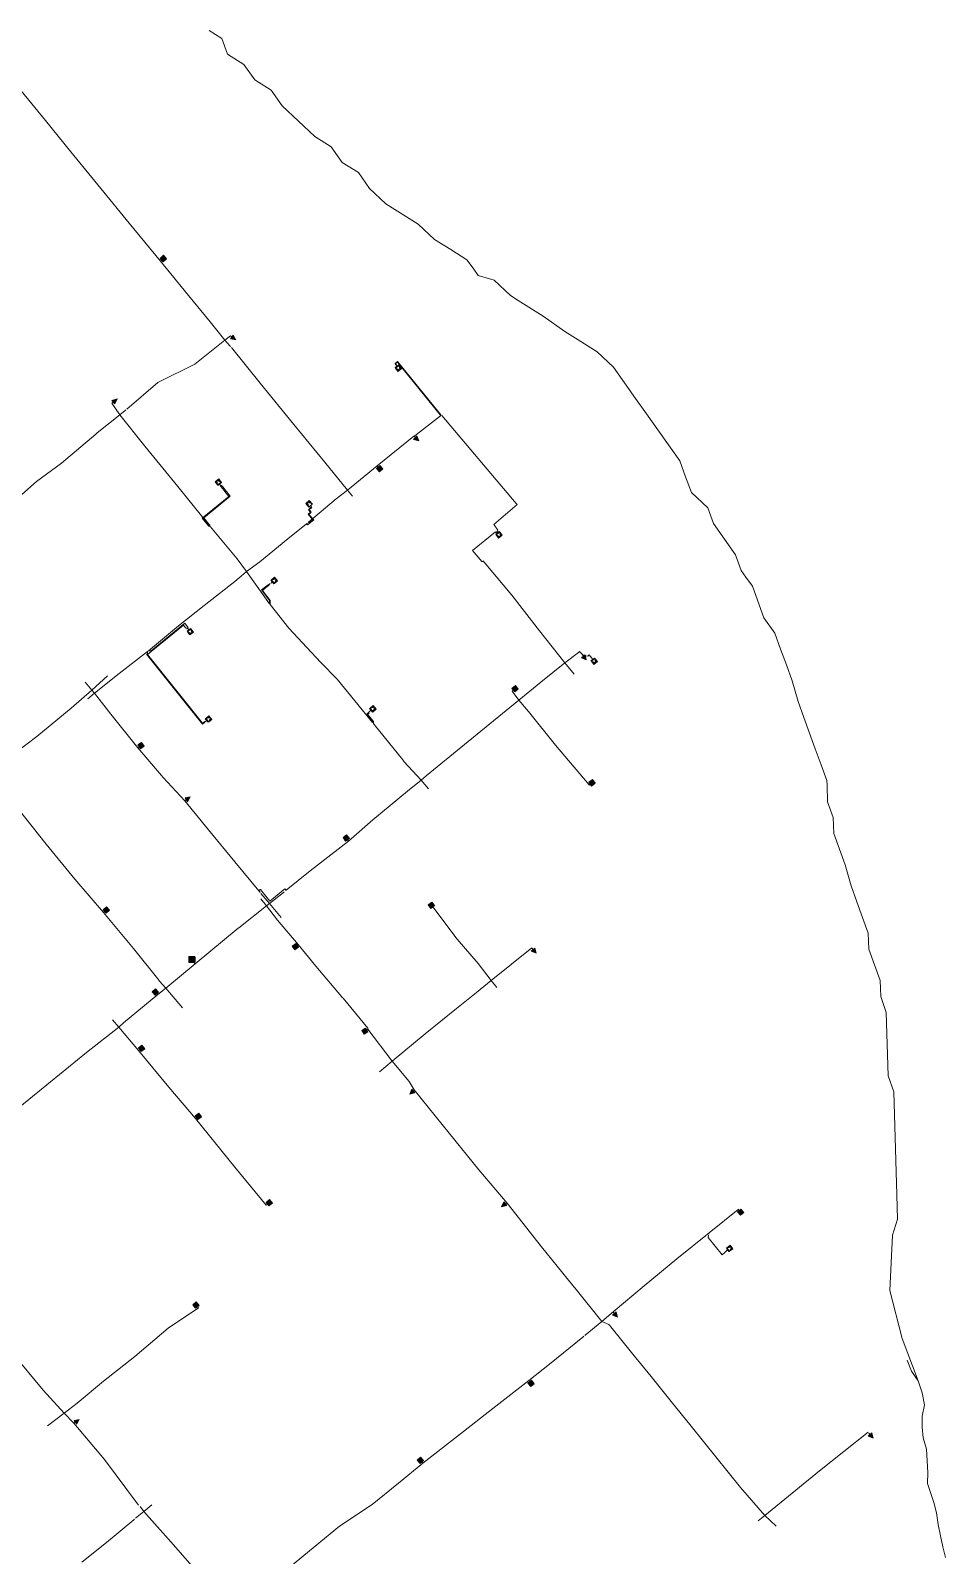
# Model space of a CAD drawing. Header units: metres. Extents: x -6693 to 732, y -3593 to 1689.
# Drawn here: x -1239 to 223, y -1634 to 803 of the extents above; entities that cross this region are included whole.
import ezdxf

# ---------------------------------------------------------------- set-up
doc = ezdxf.new("R2010")
doc.units = ezdxf.units.M
doc.header["$MEASUREMENT"] = 0
doc.layers.add('ELECTRICA ENERSA', color=7, linetype='CONTINUOUS')

msp = doc.modelspace()

# ---------------------------------------------------------------- hatches: boundary and pattern name
at = {"layer": 'ELECTRICA ENERSA'}
for points in [[(-1031.9, 438.6), (-1026.8, 443.5), (-1021.9, 438.1), (-1027.3, 433.2)], [(-915.1, 316), (-911, 308.4), (-919.7, 310)], [(-650.4, 268.4), (-649.8, 267.5), (-655.8, 263.2), (-656.4, 264)], [(-649.8, 267.5), (-646, 262.4), (-652, 258), (-655.8, 263.2), (-649, 260.2)], [(-1109, 211.7), (-1100.9, 213.9), (-1104.1, 206)], [(-621.7, 154.8), (-618.5, 146.9), (-627, 149.3)], [(-680.9, 107.4), (-676.2, 102), (-681.7, 97.3), (-686.3, 102.8)], [(-940.2, 76.6), (-944.2, 81.5), (-938.2, 86.2), (-934.4, 81), (-941.3, 83.7)], [(-939.6, 75.8), (-940.2, 76.6), (-934.4, 81), (-933.9, 80.2)], [(-794.4, 41.2), (-799.3, 46.9), (-793.6, 51.6), (-788.7, 45.8), (-796.4, 49.4)], [(-489.7, 2), (-489.1, 1.2), (-495.1, -3.2), (-495.7, -2.4)], [(-489.1, 1.2), (-485.3, -4), (-491.3, -8.4), (-495.1, -3.2), (-488.3, -6.2)], [(-854.1, -75.1), (-849.2, -71), (-844.5, -76.7), (-849.5, -80.8), (-846.7, -74)], [(-854.9, -75.9), (-854.1, -75.4), (-849.5, -80.8), (-850.3, -81.4)], [(-983.2, -152.7), (-982.7, -153.5), (-988.1, -158.2), (-988.9, -157.3)], [(-982.7, -153.5), (-978.6, -158.7), (-984.3, -163.1), (-988.1, -158.2), (-981.3, -160.9)], [(-352.6, -194.9), (-351, -203.1), (-358.9, -199.6)], [(-337.9, -200.1), (-337.2, -200.7), (-342.8, -205.3), (-343.7, -204.5)], [(-337.2, -200.9), (-333.3, -205.8), (-338.8, -210.5), (-342.8, -205.3), (-336.1, -208)], [(-470.1, -248.6), (-464.3, -244.2), (-459.7, -250), (-465.4, -254.3)], [(-958.9, -296.5), (-954, -292.4), (-949.4, -298.2), (-954.3, -302.2), (-951.6, -295.4)], [(-697.2, -280.7), (-696.4, -280.2), (-691.8, -285.9), (-692.6, -286.4)], [(-696.4, -280.2), (-691.5, -276.1), (-686.9, -281.8), (-691.8, -285.9), (-689.3, -278.8)], [(-959.8, -297.1), (-958.9, -296.5), (-954.3, -302.2), (-955.1, -302.8)], [(-1067.6, -339), (-1061.6, -334.9), (-1057.6, -340.9), (-1063.5, -345)], [(-347, -398.7), (-341.2, -394.3), (-336.8, -400.3), (-342.6, -404.7)], [(-992.2, -423.4), (-984, -422.1), (-988.1, -429.7)], [(-735.6, -492.9), (-739.7, -487.2), (-734, -482.8), (-729.6, -488.5)], [(-1123.2, -602.4), (-1117.7, -597.8), (-1112.8, -603.2), (-1118.3, -607.8)], [(-599.2, -600.2), (-603.5, -594.8), (-598.1, -590.1), (-593.4, -595.6)], [(-810.8, -662), (-816.5, -666.4), (-820.9, -660.7), (-815.4, -656.3)], [(-433.3, -663.7), (-431.1, -671.8), (-439.2, -668.6)], [(-1039.8, -738.9), (-1044.7, -733.7), (-1039.3, -728.8), (-1034.4, -734)], [(-699.9, -797.7), (-705.9, -801.5), (-709.7, -795.5), (-703.8, -791.4)], [(-1066.8, -823.3), (-1061.1, -818.9), (-1056.5, -824.6), (-1062.2, -829)], [(-625, -895.2), (-633.2, -897.1), (-629.7, -889.2)], [(-976.1, -931.7), (-970.4, -927.3), (-966, -933.1), (-971.5, -937.4)], [(-862.8, -1070.1), (-857.4, -1065.4), (-852.7, -1071.1), (-858.2, -1075.8)], [(-478.2, -1075.2), (-486.6, -1077.1), (-482.8, -1069.2)], [(-104, -1080.7), (-99.3, -1086.1), (-104.8, -1090.7), (-109.4, -1085.3)], [(-127.1, -1143.3), (-126.6, -1142.5), (-122, -1148.2), (-122.8, -1149)], [(-126.3, -1142.5), (-121.4, -1138.7), (-116.8, -1144.4), (-122, -1148.2), (-119.3, -1141.4)], [(-975.3, -1239.2), (-979.9, -1233.7), (-974.2, -1229.1), (-969.6, -1234.6)], [(-303.4, -1245.2), (-301.4, -1253.6), (-309.4, -1250.1)], [(-438.7, -1354.1), (-434.3, -1359.9), (-439.8, -1364.5), (-444.5, -1358.8)], [(-1169.5, -1418.4), (-1161.3, -1416.8), (-1165.1, -1424.4)], [(105.2, -1438.6), (107.4, -1447), (99.5, -1443.7)], [(-616.6, -1487.6), (-621.2, -1482.1), (-616.1, -1477.5), (-611.2, -1482.7)]]:
    msp.add_hatch(color=5, dxfattribs=at).paths.add_polyline_path(points)
at = {"layer": 'ELECTRICA ENERSA', "true_color": 0x0200ff}
msp.add_hatch(color=5, dxfattribs=at).paths.add_polyline_path([(-985.9, -677.6), (-985.9, -686.8), (-976.7, -686.8), (-976.7, -677.6)])
at = {"layer": 'ELECTRICA ENERSA', "true_color": 0x800080}
for points in [[(-981.3, -681.9), (-981.3, -682.2), (-978.6, -682.2), (-978.6, -681.9)], [(-978.8, -678.1), (-978.8, -685.7), (-978, -685.7), (-978, -678.1)], [(-976.7, -678.1), (-976.7, -685.7), (-975.8, -685.7), (-975.8, -678.1)]]:
    msp.add_hatch(color=216, dxfattribs=at).paths.add_polyline_path(points)

# ---------------------------------------------------------------- linework, layer by layer
at = {"layer": 'ELECTRICA ENERSA', "color": 4, "linetype": 'Continuous', "lineweight": 5}
for p, q in [((-953.5, 802.8), (-933.3, 790)), ((-933.3, 790), (-924.1, 764.9)), ((-924.1, 764.9), (-898.2, 748.6)), ((-898.2, 748.6), (-880.5, 723.8)), ((-880.5, 723.8), (-854.6, 707.4)), ((-854.6, 707.4), (-836.9, 682.4)), ((-836.9, 682.4), (-784.6, 633.1)), ((-784.6, 633.1), (-758.8, 616.7)), ((-758.8, 616.7), (-741, 591.9)), ((-741, 591.9), (-715.2, 575.6)), ((-715.2, 575.6), (-697.5, 550.5)), ((-697.5, 550.5), (-671.3, 526)), ((-671.3, 526), (-619.6, 493.3)), ((-619.6, 493.3), (-593.4, 468.8)), ((-593.4, 468.8), (-567.6, 452.5)), ((-567.6, 452.5), (-541.7, 436.1)), ((-541.7, 436.1), (-531.9, 422.8)), ((-541.7, 436.1), (-531.9, 422.8)), ((-531.9, 422.8), (-524, 411.4)), ((-524, 411.4), (-498.1, 403.5)), ((-498.1, 403.5), (-471.9, 379)), ((-471.9, 379), (-459.9, 371.3)), ((-459.9, 371.3), (-420.2, 346.3)), ((-420.2, 346.3), (-385.6, 321.8)), ((-385.6, 321.8), (-359.7, 305.7)), ((-359.7, 305.7), (-333.9, 289.3)), ((-333.9, 289.3), (-307.7, 264.6)), ((-307.7, 264.6), (-272.3, 214.7)), ((-272.3, 214.7), (-254.6, 189.9)), ((-254.6, 189.9), (-201.7, 115)), ((-201.7, 115), (-192.5, 89.7)), ((-192.5, 89.7), (-183.2, 64.6)), ((-183.2, 64.6), (-157.1, 39.8)), ((-157.1, 39.8), (-147.8, 14.8)), ((-147.8, 14.8), (-130.1, -10.3)), ((-130.1, -10.3), (-112.7, -35.3)), ((-112.7, -35.3), (-103.5, -60.4)), ((-103.5, -60.4), (-96.1, -70.7)), ((-103.5, -60.4), (-96.1, -70.7)), ((-96.1, -70.7), (-85.7, -85.4)), ((-85.7, -85.4), (-67.5, -135.8)), ((-67.5, -135.8), (-49.8, -160.6)), ((-49.8, -160.6), (-40.5, -185.9)), ((-40.5, -185.9), (-31.3, -211)), ((-31.3, -211), (-22, -236.3)), ((-22, -236.3), (-12.7, -269.8)), ((-12.7, -269.8), (-3.5, -295.2)), ((-3.5, -295.2), (5.8, -320.2)), ((5.8, -320.2), (14.8, -345.5)), ((14.8, -345.5), (24, -370.6)), ((24, -370.6), (33.3, -395.9)), ((33.3, -395.9), (33.6, -403.3)), ((33.6, -403.3), (34.1, -429.7)), ((34.1, -429.7), (43.4, -455)), ((43.4, -455), (44.2, -480.4)), ((44.2, -480.4), (62.4, -530.8)), ((62.4, -530.8), (72, -564.3)), ((62.4, -530.8), (72, -564.3)), ((72, -564.3), (81, -589.6)), ((81, -589.6), (90.2, -614.6)), ((90.2, -614.6), (99.5, -640)), ((99.5, -640), (100.3, -665.3)), ((100.3, -665.3), (109.3, -690.6)), ((109.3, -690.6), (118.5, -715.7)), ((118.5, -715.7), (119.4, -741)), ((119.4, -741), (128.3, -766.4)), ((128.3, -766.4), (131.3, -868)), ((131.3, -868), (140.3, -893.3)), ((140.3, -893.3), (145, -1057.8)), ((140.3, -893.3), (145, -1057.8)), ((145, -1057.8), (146, -1096.7)), ((146, -1096.7), (138.4, -1122.3)), ((138.4, -1122.3), (133.8, -1211.1)), ((133.8, -1211.1), (153.4, -1287.4)), ((153.4, -1287.4), (179.3, -1355.2)), ((161.8, -1322.3), (168.7, -1339.7)), ((168.7, -1339.7), (179.3, -1355.2)), ((179.3, -1355.2), (185.8, -1374.3)), ((179.3, -1355.2), (185.8, -1374.3)), ((185.8, -1374.3), (189.1, -1393.4)), ((185.8, -1374.3), (189.1, -1393.4)), ((189.1, -1393.4), (185.8, -1411.9)), ((189.1, -1393.4), (185.8, -1411.9)), ((185.8, -1411.9), (185.8, -1429.3)), ((185.8, -1411.9), (185.8, -1429.3)), ((185.8, -1429.3), (187.4, -1446.5)), ((185.8, -1429.3), (187.4, -1446.5)), ((187.4, -1446.5), (192.6, -1464.4)), ((187.4, -1446.5), (192.6, -1464.4)), ((192.6, -1464.4), (193.7, -1483)), ((192.6, -1464.4), (193.7, -1483)), ((193.7, -1483), (194.8, -1501.5)), ((193.7, -1483), (194.8, -1501.5)), ((194.8, -1501.5), (194.3, -1519.2)), ((194.8, -1501.5), (194.3, -1519.2)), ((194.3, -1519.2), (204.6, -1551.1)), ((194.3, -1519.2), (204.6, -1551.1)), ((194.3, -1519.2), (204.6, -1551.1)), ((194.3, -1519.2), (204.6, -1551.1)), ((204.6, -1551.1), (204.6, -1551.9)), ((204.6, -1551.9), (208.4, -1566)), ((208.4, -1566), (211.1, -1584.6)), ((211.1, -1584.6), (215, -1602.8)), ((215, -1602.8), (218.5, -1620.5)), ((218.5, -1620.5), (222.9, -1637.7))]:
    msp.add_line(p, q, dxfattribs=at)
at = {"layer": 'ELECTRICA ENERSA', "color": 30, "linetype": 'Continuous', "lineweight": 20, "true_color": 0xff8b0f}
for p, q in [((-1215, 658.7), (-1254.2, 706.3)), ((-1174.4, 609.1), (-1215, 658.7)), ((-1126.7, 550.3), (-1174.4, 609.1)), ((-1081.2, 494.7), (-1126.7, 550.3)), ((-1031.4, 434), (-1081.2, 494.7)), ((-986.7, 379.5), (-1031.4, 434)), ((-952.1, 337), (-986.7, 379.5)), ((-928.4, 307.9), (-952.1, 337)), ((-976.7, 269.5), (-928.4, 307.9)), ((-919.5, 314.9), (-928.4, 307.9)), ((-920.3, 298.3), (-928.4, 307.9)), ((-919.5, 297.2), (-920.3, 298.3)), ((-1035.5, 240), (-976.7, 269.5)), ((-1085.3, 197.6), (-1035.5, 240))]:
    msp.add_line(p, q, dxfattribs=at)
at = {"layer": 'ELECTRICA ENERSA', "color": 5, "linetype": 'Continuous', "lineweight": 5}
for p, q in [((-1029.5, 435.9), (-1031.4, 434.2)), ((-917.3, 313), (-919.7, 314.9)), ((-653.3, 266.2), (-655, 268.4)), ((-1106.6, 209), (-1109, 207.1)), ((-624.2, 152.1), (-626.4, 154.2)), ((-683.6, 105), (-685.2, 106.9)), ((-936.9, 78), (-935.3, 75.8)), ((-794.4, 41.2), (-789, 45.8)), ((-791.7, 43.7), (-790.1, 41.5)), ((-492.6, -0.2), (-494.3, 2)), ((-852.5, -78.6), (-854.6, -80.3)), ((-985.9, -155.2), (-987.6, -153)), ((-355.7, -197.1), (-357.5, -194.7)), ((-340.7, -202.3), (-342.3, -200.1)), ((-467.6, -251.6), (-469.5, -253.2)), ((-695, -283.5), (-697.2, -285.4)), ((-957.6, -299.8), (-959.5, -301.7)), ((-1065.4, -342), (-1067.6, -343.4)), ((-344.5, -401.7), (-346.6, -403.3)), ((-990.3, -426.4), (-992.7, -428.1)), ((-732.6, -490.7), (-731, -492.6)), ((-1120.7, -605.1), (-1122.6, -606.8)), ((-596.1, -598), (-594.8, -599.9)), ((-813.2, -659), (-811.1, -657.7)), ((-436, -666.1), (-438.2, -663.7)), ((-1037.1, -736.4), (-1035.5, -738.3)), ((-701.8, -794.7), (-699.6, -793.3)), ((-1064.4, -826.3), (-1066.5, -827.6)), ((-627.2, -892.2), (-624.8, -890.3)), ((-973.7, -934.7), (-975.6, -936)), ((-480.7, -1072.5), (-478.2, -1070.6)), ((-860.6, -1072.8), (-862.5, -1074.4)), ((-106.7, -1082.9), (-108.4, -1080.9)), ((-124.9, -1146), (-127.1, -1147.7)), ((-972.3, -1236.7), (-970.9, -1238.6)), ((-306.3, -1247.6), (-308.3, -1245.2)), ((-441.8, -1356.6), (-443.1, -1354.7)), ((-1167.3, -1421.4), (-1169.8, -1423)), ((102.5, -1441), (100.3, -1438.8)), ((-613.9, -1485.1), (-612.2, -1487))]:
    msp.add_line(p, q, dxfattribs=at)
at = {"layer": 'ELECTRICA ENERSA', "color": 96, "linetype": 'Continuous', "lineweight": 20, "true_color": 0x008000}
for p, q in [((-918.1, 295.9), (-872.1, 239)), ((-652.8, 273.8), (-656.6, 270.5)), ((-656.6, 270.5), (-655.8, 268.9)), ((-655.8, 270.5), (-652.6, 272.7)), ((-655.5, 269.7), (-655.8, 270.5)), ((-655.8, 268.9), (-655.5, 268.6)), ((-655.3, 269.7), (-655.5, 269.7)), ((-655.5, 268.6), (-655.3, 268.4)), ((-654.7, 268.9), (-655.3, 269.7)), ((-655.3, 268.4), (-655, 268.6)), ((-655, 268.6), (-654.7, 268.9)), ((-654.7, 268.1), (-655, 268.6)), ((-583.4, 188.6), (-652.8, 273.8)), ((-652.6, 272.7), (-584.7, 188.6)), ((-872.1, 239), (-818.4, 173.3)), ((-1109, 207.1), (-1096.5, 188.8)), ((-1087.8, 195.6), (-1096.5, 188.8)), ((-1086.7, 196.5), (-1087.8, 195.6)), ((-1096.5, 188.8), (-1132.7, 159.7)), ((-1056.2, 138.2), (-1096.5, 188.8)), ((-818.4, 173.3), (-769.4, 113.4)), ((-584.2, 186.7), (-622.6, 157)), ((-584.7, 188.6), (-584.2, 186.9)), ((-584.2, 186.9), (-584.2, 186.7)), ((-583.4, 188.3), (-583.4, 188.6)), ((-582.8, 187.5), (-583.4, 188.3)), ((-463, 46.7), (-581.7, 187.7)), ((-1134.9, 157.5), (-1189.4, 111.2)), ((-1133.5, 158.9), (-1134.9, 157.5)), ((-1132.7, 159.7), (-1133.5, 158.9)), ((-626.4, 154.2), (-685.2, 106.9)), ((-625.3, 154.8), (-626.4, 154.2)), ((-623.7, 155.9), (-625.3, 154.8)), ((-622.6, 157), (-623.7, 155.9)), ((-1003.6, 73.9), (-1056.2, 138.2)), ((-1189.4, 111.2), (-1229.4, 82.1)), ((-769.4, 113.4), (-732.6, 68.2)), ((-685.2, 106.9), (-732.6, 68.2)), ((-1229.4, 82.1), (-1257.7, 56.7)), ((-952.4, 10.4), (-1003.6, 73.9)), ((-935.5, 74.4), (-934.7, 75.3)), ((-935, 73.6), (-935.5, 74.4)), ((-935.3, 76.1), (-934.7, 75.3)), ((-934.7, 73.6), (-935, 73.6)), ((-934.7, 75.3), (-933.9, 75.8)), ((-934.7, 73.4), (-934.7, 73.6)), ((-922.2, 58.1), (-934.7, 73.4)), ((-933.9, 75.8), (-932.5, 74.2)), ((-932.5, 74.2), (-932.3, 73.9)), ((-932.3, 73.9), (-932, 73.6)), ((-932, 73.6), (-920, 58.6)), ((-964.7, 23.2), (-922.2, 58.1)), ((-920, 58.6), (-962, 24.1)), ((-750.9, 54.3), (-795, 17)), ((-732.6, 68.2), (-750.9, 54.3)), ((-724.7, 58.4), (-732.6, 68.2)), ((-795.3, 29.8), (-791.7, 32.8)), ((-787.9, 20.8), (-795.3, 29.8)), ((-795, 36.9), (-792, 39.6)), ((-791.7, 32.8), (-795, 36.9)), ((-790.6, 32.8), (-794.4, 29.5)), ((-794.4, 29.5), (-786.6, 20.5)), ((-790.6, 39.6), (-793.9, 37.1)), ((-793.9, 37.1), (-790.6, 32.8)), ((-792.5, 39.8), (-791.5, 40.7)), ((-792, 39.6), (-792.5, 39.8)), ((-791.5, 40.7), (-790.6, 41.2)), ((-790.1, 41.8), (-790.6, 41.2)), ((-790.6, 41.2), (-789.8, 40.4)), ((-789.8, 40.4), (-790.6, 39.6)), ((-498.6, 13.2), (-461.6, 45.3)), ((-461.6, 45.3), (-463, 46.7)), ((-954.9, 11), (-964.7, 23.2)), ((-962, 24.1), (-954, 14)), ((-954.3, 10.4), (-954.9, 11)), ((-952.7, 10.2), (-954.3, 10.4)), ((-954, 14), (-953.5, 13.4)), ((-953.5, 13.4), (-952.7, 12.3)), ((-952.7, 12.3), (-952.4, 10.4)), ((-951.3, 9.3), (-952.7, 10.2)), ((-908.8, -41.6), (-951.3, 9.3)), ((-798.2, 14.2), (-828, -9.7)), ((-796.6, 15.3), (-798.2, 14.2)), ((-798.2, 14), (-798.2, 14.2)), ((-796.6, 12.9), (-798.2, 14)), ((-796.4, 15.6), (-796.6, 15.3)), ((-796.4, 12.6), (-796.6, 12.9)), ((-786.3, 20.5), (-796.4, 12.6)), ((-795, 16.7), (-795, 17)), ((-795, 17), (-794.7, 16.7)), ((-794.7, 16.7), (-793.6, 16.2)), ((-793.6, 16.2), (-793.3, 15.9)), ((-793.3, 15.9), (-787.6, 20.5)), ((-787.6, 20.5), (-787.9, 20.8)), ((-786.6, 20.5), (-786.3, 20.5)), ((-498.4, 12.6), (-498.6, 13.2)), ((-492.6, 4.2), (-498.4, 12.6)), ((-828, -9.7), (-872.6, -46.2)), ((-893.9, -62), (-908.8, -41.6)), ((-872.6, -46.2), (-893.9, -62)), ((-908.3, -74), (-906.1, -72.4)), ((-906.1, -72.4), (-893.9, -62)), ((-857.1, -113.5), (-893.9, -62)), ((-961.4, -116.2), (-910.2, -75.6)), ((-910.2, -75.6), (-908.3, -74)), ((-859.5, -83.3), (-870.2, -91.4)), ((-870.2, -91.4), (-857.4, -108)), ((-868.3, -92), (-860.3, -85.2)), ((-856.3, -108), (-868.3, -92)), ((-860.3, -85.2), (-860.1, -85.2)), ((-860.1, -85.2), (-858.7, -84.1)), ((-859.3, -83.3), (-859.5, -83.3)), ((-856, -80.8), (-859.3, -83)), ((-859.3, -83), (-859.3, -83.3)), ((-858.7, -84.1), (-856, -80.8)), ((-1002.5, -148.9), (-961.4, -116.2)), ((-857.4, -108), (-857.4, -110.2)), ((-857.4, -110.2), (-857.1, -112.1)), ((-857.1, -112.1), (-857.1, -113.5)), ((-856, -111.3), (-856.3, -108)), ((-856, -113.5), (-856, -111.3)), ((-856, -114.6), (-856, -113.5)), ((-826.6, -152.4), (-856, -114.6)), ((-992.5, -144.5), (-1046.4, -188.4)), ((-988.1, -150), (-992.5, -144.5)), ((-1050.7, -188.4), (-1002.5, -148.9)), ((-989.7, -153.3), (-989.5, -153.5)), ((-989.5, -153.5), (-988.1, -152.4)), ((-987.8, -150.5), (-988.1, -150)), ((-988.1, -152.4), (-987, -151.4)), ((-987.6, -153.3), (-988.1, -152.4)), ((-987, -151.1), (-987.8, -150.5)), ((-987, -151.4), (-987, -151.1)), ((-797.7, -183.2), (-826.6, -152.4)), ((-1049.9, -188.4), (-1050.7, -188.4)), ((-1046.7, -188.4), (-1049.9, -188.4)), ((-775.4, -207.2), (-797.7, -183.2)), ((-749.2, -233.9), (-775.4, -207.2)), ((-692.6, -303.1), (-749.2, -233.9)), ((-699.1, -287.3), (-701.8, -289.7)), ((-701.8, -289.7), (-692.3, -301.2)), ((-699.1, -287), (-699.1, -287.3)), ((-692.3, -301.2), (-692.6, -303.1)), ((-692.6, -303.3), (-692.6, -303.1))]:
    msp.add_line(p, q, dxfattribs=at)
at = {"layer": 'ELECTRICA ENERSA', "color": 1, "linetype": 'Continuous', "lineweight": 20}
for p, q in [((-496.2, 1.4), (-532.9, -28.2)), ((-496.2, 1.2), (-496.2, 1.4)), ((-495.4, 0.6), (-496.2, 1.2)), ((-494, 1.7), (-495.4, 0.6)), ((-492.1, 3.4), (-494, 1.7)), ((-532.9, -28.2), (-518, -45.7)), ((-518, -45.7), (-516.6, -45.9)), ((-516.6, -45.9), (-516.1, -44.9)), ((-516.1, -44.9), (-514.4, -47)), ((-514.4, -47), (-469.8, -99.6)), ((-469.8, -99.6), (-425.6, -156.8)), ((-994.4, -147.8), (-1052.4, -194.7)), ((-992.5, -150.3), (-994.4, -147.8)), ((-990.5, -152.2), (-992.5, -150.3)), ((-425.6, -156.8), (-385.1, -208)), ((-1052.4, -189.8), (-1097.3, -224.6)), ((-1053.5, -194.1), (-1052.1, -193.3)), ((-964.1, -305.8), (-1053.5, -194.1)), ((-1051.6, -188.9), (-1052.4, -189.8)), ((-1052.1, -189.8), (-1052.4, -189.8)), ((-1052.4, -194.7), (-964.1, -304.4)), ((-1052.1, -193.3), (-1052.1, -189.8)), ((-363.3, -191.1), (-385.1, -208)), ((-361.9, -189.8), (-363.3, -191.1)), ((-361.7, -189.8), (-361.9, -189.8)), ((-361.4, -190), (-361.7, -189.8)), ((-355.9, -195.8), (-361.4, -190)), ((-357.9, -194.7), (-355.9, -195.8)), ((-385.1, -208), (-423.5, -238.8)), ((-370.4, -226), (-385.1, -208)), ((-354.6, -196), (-355.9, -195.8)), ((-348.6, -197.1), (-354.6, -196)), ((-346.4, -195.2), (-348.6, -197.1)), ((-342.3, -200.4), (-346.4, -195.2)), ((-1151.8, -238.5), (-1140.9, -251.6)), ((-1116.1, -228.4), (-1140.9, -251.6)), ((-1097.3, -224.6), (-1136.8, -256.5)), ((-423.5, -238.8), (-458.9, -267.4)), ((-1140.9, -251.6), (-1174.1, -280.5)), ((-1147.4, -265.2), (-1136.8, -256.5)), ((-1136.8, -256.5), (-1140.9, -251.6)), ((-1110.9, -290), (-1136.8, -256.5)), ((-458.9, -267.4), (-484.8, -288.6)), ((-469.5, -252.9), (-458.9, -267.4)), ((-443.6, -285.4), (-458.9, -267.4)), ((-1174.1, -280.5), (-1229.2, -325.4)), ((-1067.4, -343.4), (-1110.9, -290)), ((-699.6, -289.4), (-700.5, -290)), ((-700.5, -290), (-691.2, -301.4)), ((-699.4, -289.2), (-699.6, -289.4)), ((-699.1, -288.9), (-699.4, -289.2)), ((-698, -287.8), (-699.1, -288.9)), ((-696.9, -285.1), (-698.9, -287)), ((-698.9, -287), (-698, -287.8)), ((-484.8, -288.6), (-545.8, -338.5)), ((-400, -339.3), (-443.6, -285.4)), ((-964.1, -304.4), (-962.5, -303.1)), ((-961.7, -303.9), (-964.1, -305.8)), ((-962.5, -303.1), (-962, -302.8)), ((-962, -302.8), (-961.4, -302.5)), ((-961.1, -303.6), (-961.7, -303.9)), ((-961.4, -302.5), (-960.6, -301.7)), ((-960.9, -303.3), (-961.1, -303.6)), ((-960, -302.8), (-960.9, -303.3)), ((-960.6, -301.7), (-960.3, -302.2)), ((-959.5, -301.4), (-960.3, -302.2)), ((-960.3, -302.2), (-960, -302.8)), ((-691.2, -301.4), (-691.2, -302.5)), ((-691.2, -302.5), (-691.2, -304.4)), ((-691.2, -304.4), (-691.2, -305)), ((-691.2, -305), (-690.1, -306.1)), ((-690.1, -306.1), (-644.4, -363)), ((-1229.2, -325.4), (-1259.7, -348.8)), ((-545.8, -338.5), (-607, -388.3)), ((-346.6, -403), (-400, -339.3)), ((-1029.8, -388), (-1067.4, -343.4)), ((-644.4, -363), (-641.9, -366.2)), ((-1027, -391.3), (-1029.8, -388)), ((-641.9, -366.2), (-615, -395.4)), ((-607, -388.3), (-615, -395.4)), ((-992.5, -428.4), (-1027, -391.3)), ((-636.5, -412.8), (-692.3, -458.9)), ((-615, -395.4), (-636.5, -412.8)), ((-603.2, -409.3), (-615, -395.4)), ((-954.9, -474.9), (-992.5, -428.4)), ((-692.3, -458.9), (-731.2, -492.6)), ((-912.4, -525.9), (-954.9, -474.9)), ((-731.2, -492.6), (-792.5, -540.3)), ((-874.5, -572.2), (-912.4, -525.9)), ((-792.5, -540.3), (-830.7, -571.1)), ((-873.7, -571.9), (-874.5, -572.2)), ((-873.4, -573.5), (-874.5, -572.2)), ((-872.1, -570.3), (-873.7, -571.9)), ((-872.3, -574.9), (-873.4, -573.5)), ((-871.5, -570), (-872.1, -570.3)), ((-856.8, -588.5), (-871.5, -570)), ((-832.6, -568.9), (-856.8, -588.5)), ((-830.7, -571.1), (-832.6, -568.9)), ((-831.5, -571.6), (-830.7, -571.1))]:
    msp.add_line(p, q, dxfattribs=at)
at = {"layer": 'ELECTRICA ENERSA', "color": 3, "linetype": 'Continuous', "lineweight": 15}
for p, q in [((-1213.9, -497.8), (-1258.6, -440.9)), ((-1168.1, -553.6), (-1213.9, -497.8)), ((-1122.4, -606.8), (-1168.1, -553.6)), ((-871, -576.2), (-857.4, -592.3)), ((-835, -574.9), (-857.4, -592.3)), ((-833.9, -573.8), (-835, -574.9)), ((-1074.7, -664.5), (-1122.4, -606.8)), ((-862, -595.9), (-906.1, -631.5)), ((-871.2, -585.2), (-862, -595.9)), ((-857.4, -592.3), (-862, -595.9)), ((-844.3, -619), (-862, -595.9)), ((-838.6, -614.6), (-857.4, -592.3)), ((-594.8, -599.9), (-557.5, -649.5)), ((-907.2, -632.1), (-975.8, -688.7)), ((-906.1, -631.5), (-907.2, -632.1)), ((-811.3, -657.7), (-844.3, -619)), ((-783, -692.6), (-811.3, -657.7)), ((-557.5, -649.5), (-523.7, -688.5)), ((-1035.8, -712.7), (-1074.7, -664.5)), ((-981.3, -682.2), (-980.7, -683.3)), ((-438.2, -663.4), (-503, -715.4)), ((-975.8, -688.7), (-1023, -727.7)), ((-980.7, -683.3), (-978.6, -685.5)), ((-978.6, -685.5), (-975.8, -688.7)), ((-742.4, -741), (-783, -692.6)), ((-523.7, -688.5), (-503, -715.4)), ((-1035.2, -713.3), (-1035.8, -712.7)), ((-1035.5, -738), (-1023, -727.7)), ((-1033.9, -714.9), (-1035.2, -713.3)), ((-1032.8, -716.5), (-1033.9, -714.9)), ((-1023, -727.7), (-1032.8, -716.5)), ((-996.3, -759), (-1023, -727.7)), ((-503, -715.4), (-526.7, -734.5)), ((-494, -726.6), (-503, -715.4)), ((-1090.5, -783.2), (-1035.5, -738)), ((-741, -742.4), (-742.4, -741)), ((-739.7, -743.8), (-741, -742.4)), ((-699.9, -791.4), (-739.7, -743.8)), ((-526.7, -734.5), (-558.5, -760.4)), ((-1107.9, -778.1), (-1097.9, -789.8)), ((-558.5, -760.4), (-608.7, -800.9)), ((-1149.6, -830.6), (-1097.9, -789.8)), ((-1097.9, -789.8), (-1090.5, -783.2)), ((-1066.3, -827.6), (-1097.9, -789.8)), ((-699.9, -793.3), (-699.9, -791.4)), ((-661, -844.3), (-699.9, -793.3)), ((-608.7, -800.9), (-661, -844.3)), ((-1018.3, -886.2), (-1066.3, -827.6)), ((-1207.4, -877.5), (-1149.6, -830.6)), ((-681.7, -861.7), (-661, -844.3)), ((-634.3, -876.9), (-661, -844.3)), ((-625.9, -890), (-634.3, -876.9)), ((-1270.3, -929), (-1207.4, -877.5)), ((-975.6, -936), (-1018.3, -886.2)), ((-570.3, -959.2), (-625.9, -890)), ((-912.4, -1013.7), (-975.6, -936)), ((-522.9, -1018), (-570.3, -959.2)), ((-862.3, -1074.4), (-912.4, -1013.7)), ((-477.7, -1071.1), (-522.9, -1018)), ((-422.4, -1140.9), (-477.7, -1071.1)), ((-108.4, -1081.2), (-154.7, -1118.8)), ((-154.7, -1118.8), (-206.4, -1160.5)), ((-155.4, -1120.7), (-154.7, -1118.8)), ((-372.6, -1203), (-422.4, -1140.9)), ((-156.5, -1126.4), (-156, -1122.3)), ((-133.7, -1153.9), (-156.5, -1126.4)), ((-206.4, -1160.5), (-258.7, -1203.2)), ((-129.3, -1149.6), (-133.7, -1153.9)), ((-128.5, -1148.8), (-129.3, -1149.6)), ((-128.2, -1148.8), (-128.5, -1148.8)), ((-126.9, -1147.4), (-128.2, -1148.8)), ((-370.9, -1204.9), (-372.6, -1203)), ((-369.3, -1206.8), (-370.9, -1204.9)), ((-326.3, -1260.4), (-369.3, -1206.8)), ((-258.7, -1203.2), (-308, -1245.2)), ((-352.6, -1282.2), (-326.3, -1260.4)), ((-308, -1245.2), (-326.3, -1260.4)), ((-314.8, -1265.3), (-326.3, -1260.4)), ((-313.4, -1267), (-314.8, -1265.3)), ((-311.8, -1269.2), (-313.4, -1267)), ((-353.5, -1283), (-352.6, -1282.2)), ((-276.9, -1312.5), (-311.8, -1269.2)), ((-247.5, -1348.1), (-276.9, -1312.5)), ((-215.7, -1388.2), (-247.5, -1348.1)), ((-183.5, -1427.9), (-215.7, -1388.2)), ((-104.5, -1525.7), (-183.5, -1427.9)), ((99.5, -1437.5), (21.8, -1499)), ((21.8, -1499), (-65.6, -1570.7)), ((-65.6, -1570.7), (-104.5, -1525.7)), ((-76.2, -1578.8), (-65.6, -1570.7)), ((-47.6, -1587.6), (-65.6, -1570.7))]:
    msp.add_line(p, q, dxfattribs=at)
at = {"layer": 'ELECTRICA ENERSA', "color": 216, "linetype": 'Continuous', "lineweight": 15, "true_color": 0x800080}
for p, q in [((-970.9, -1238.6), (-1018.9, -1271.1)), ((-1018.9, -1271.1), (-1072.5, -1316.5)), ((-356.4, -1285.5), (-409.6, -1328.5)), ((-354.8, -1284.1), (-356.4, -1285.5)), ((-1219.1, -1370.2), (-1267.3, -1311.4)), ((-1072.5, -1316.5), (-1122.4, -1356)), ((-409.6, -1328.5), (-443.1, -1354.7)), ((-1122.4, -1356), (-1164.6, -1390.9)), ((-443.1, -1354.7), (-500.3, -1399.3)), ((-1185.3, -1406.7), (-1219.1, -1370.2)), ((-1211.7, -1427.1), (-1185.3, -1406.7)), ((-1164.6, -1390.9), (-1185.3, -1406.7)), ((-1169.8, -1423), (-1185.3, -1406.7)), ((-500.3, -1399.3), (-547.4, -1436.1)), ((-1120.7, -1481.1), (-1169.8, -1423)), ((-547.4, -1436.1), (-612.2, -1486.8)), ((-1066.3, -1553.8), (-1120.7, -1481.1)), ((-612.2, -1486.8), (-651.2, -1518.6)), ((-651.2, -1518.6), (-693.1, -1552.7)), ((-1057.8, -1563.9), (-1064.1, -1556.2)), ((-1045.3, -1553.2), (-1057.8, -1563.9)), ((-693.1, -1552.7), (-745.4, -1587.3)), ((-1071.2, -1574.7), (-1057.8, -1563.9)), ((-1015.1, -1612.3), (-1057.8, -1563.9)), ((-745.4, -1587.3), (-784.1, -1619.7)), ((-950.8, -1685.6), (-1015.1, -1612.3)), ((-784.1, -1619.7), (-826.9, -1654.6))]:
    msp.add_line(p, q, dxfattribs=at)
at = {"layer": 'ELECTRICA ENERSA', "color": 4, "linetype": 'Continuous', "lineweight": 20}
for p, q in [((-1074.2, -1577.5), (-1117.5, -1613.4)), ((-1072.8, -1576.1), (-1074.2, -1577.5)), ((-1117.5, -1613.4), (-1157, -1645))]:
    msp.add_line(p, q, dxfattribs=at)
at = {"layer": 'ELECTRICA ENERSA', "color": 5, "linetype": 'Continuous', "lineweight": 5}
for points in [[(-1031.9, 438.6), (-1026.8, 443.5), (-1021.9, 438.1), (-1027.3, 433.2)], [(-915.1, 316), (-911, 308.4), (-919.7, 310)], [(-650.4, 268.4), (-649.8, 267.5), (-655.8, 263.2), (-656.4, 264)], [(-649.8, 267.5), (-646, 262.4), (-652, 258), (-655.8, 263.2), (-649, 260.2)], [(-1109, 211.7), (-1100.9, 213.9), (-1104.1, 206)], [(-621.7, 154.8), (-618.5, 146.9), (-627, 149.3)], [(-680.9, 107.4), (-676.2, 102), (-681.7, 97.3), (-686.3, 102.8)], [(-940.2, 76.6), (-944.2, 81.5), (-938.2, 86.2), (-934.4, 81), (-941.3, 83.7)], [(-939.6, 75.8), (-940.2, 76.6), (-934.4, 81), (-933.9, 80.2)], [(-794.4, 41.2), (-799.3, 46.9), (-793.6, 51.6), (-788.7, 45.8), (-796.4, 49.4)], [(-489.7, 2), (-489.1, 1.2), (-495.1, -3.2), (-495.7, -2.4)], [(-489.1, 1.2), (-485.3, -4), (-491.3, -8.4), (-495.1, -3.2), (-488.3, -6.2)], [(-854.1, -75.1), (-849.2, -71), (-844.5, -76.7), (-849.5, -80.8), (-846.7, -74)], [(-854.9, -75.9), (-854.1, -75.4), (-849.5, -80.8), (-850.3, -81.4)], [(-983.2, -152.7), (-982.7, -153.5), (-988.1, -158.2), (-988.9, -157.3)], [(-982.7, -153.5), (-978.6, -158.7), (-984.3, -163.1), (-988.1, -158.2), (-981.3, -160.9)], [(-352.6, -194.9), (-351, -203.1), (-358.9, -199.6)], [(-337.9, -200.1), (-337.2, -200.7), (-342.8, -205.3), (-343.7, -204.5)], [(-337.2, -200.9), (-333.3, -205.8), (-338.8, -210.5), (-342.8, -205.3), (-336.1, -208)], [(-470.1, -248.6), (-464.3, -244.2), (-459.7, -250), (-465.4, -254.3)], [(-958.9, -296.5), (-954, -292.4), (-949.4, -298.2), (-954.3, -302.2), (-951.6, -295.4)], [(-697.2, -280.7), (-696.4, -280.2), (-691.8, -285.9), (-692.6, -286.4)], [(-696.4, -280.2), (-691.5, -276.1), (-686.9, -281.8), (-691.8, -285.9), (-689.3, -278.8)], [(-959.8, -297.1), (-958.9, -296.5), (-954.3, -302.2), (-955.1, -302.8)], [(-1067.6, -339), (-1061.6, -334.9), (-1057.6, -340.9), (-1063.5, -345)], [(-347, -398.7), (-341.2, -394.3), (-336.8, -400.3), (-342.6, -404.7)], [(-992.2, -423.4), (-984, -422.1), (-988.1, -429.7)], [(-735.6, -492.9), (-739.7, -487.2), (-734, -482.8), (-729.6, -488.5)], [(-1123.2, -602.4), (-1117.7, -597.8), (-1112.8, -603.2), (-1118.3, -607.8)], [(-599.2, -600.2), (-603.5, -594.8), (-598.1, -590.1), (-593.4, -595.6)], [(-810.8, -662), (-816.5, -666.4), (-820.9, -660.7), (-815.4, -656.3)], [(-433.3, -663.7), (-431.1, -671.8), (-439.2, -668.6)], [(-1039.8, -738.9), (-1044.7, -733.7), (-1039.3, -728.8), (-1034.4, -734)], [(-699.9, -797.7), (-705.9, -801.5), (-709.7, -795.5), (-703.8, -791.4)], [(-1066.8, -823.3), (-1061.1, -818.9), (-1056.5, -824.6), (-1062.2, -829)], [(-625, -895.2), (-633.2, -897.1), (-629.7, -889.2)], [(-976.1, -931.7), (-970.4, -927.3), (-966, -933.1), (-971.5, -937.4)], [(-862.8, -1070.1), (-857.4, -1065.4), (-852.7, -1071.1), (-858.2, -1075.8)], [(-478.2, -1075.2), (-486.6, -1077.1), (-482.8, -1069.2)], [(-104, -1080.7), (-99.3, -1086.1), (-104.8, -1090.7), (-109.4, -1085.3)], [(-127.1, -1143.3), (-126.6, -1142.5), (-122, -1148.2), (-122.8, -1149)], [(-126.3, -1142.5), (-121.4, -1138.7), (-116.8, -1144.4), (-122, -1148.2), (-119.3, -1141.4)], [(-975.3, -1239.2), (-979.9, -1233.7), (-974.2, -1229.1), (-969.6, -1234.6)], [(-303.4, -1245.2), (-301.4, -1253.6), (-309.4, -1250.1)], [(-438.7, -1354.1), (-434.3, -1359.9), (-439.8, -1364.5), (-444.5, -1358.8)], [(-1169.5, -1418.4), (-1161.3, -1416.8), (-1165.1, -1424.4)], [(105.2, -1438.6), (107.4, -1447), (99.5, -1443.7)], [(-616.6, -1487.6), (-621.2, -1482.1), (-616.1, -1477.5), (-611.2, -1482.7)]]:
    msp.add_lwpolyline(points, close=True, dxfattribs=at)
at = {"layer": 'ELECTRICA ENERSA', "color": 5, "linetype": 'Continuous', "lineweight": 5, "true_color": 0x0200ff}
msp.add_lwpolyline([(-986.2, -677.3), (-986.2, -686.8), (-976.7, -686.8), (-976.7, -677.3)], close=True, dxfattribs=at)
at = {"layer": 'ELECTRICA ENERSA', "color": 216, "linetype": 'Continuous', "lineweight": 5, "true_color": 0x800080}
for points in [[(-981.3, -681.9), (-981.3, -682.2), (-978.6, -682.2), (-978.6, -681.9)], [(-978.8, -678.1), (-978.8, -685.7), (-978, -685.7), (-978, -678.1)], [(-976.7, -678.1), (-976.7, -685.7), (-975.8, -685.7), (-975.8, -678.1)]]:
    msp.add_lwpolyline(points, close=True, dxfattribs=at)

doc.saveas('drawing.dxf')
